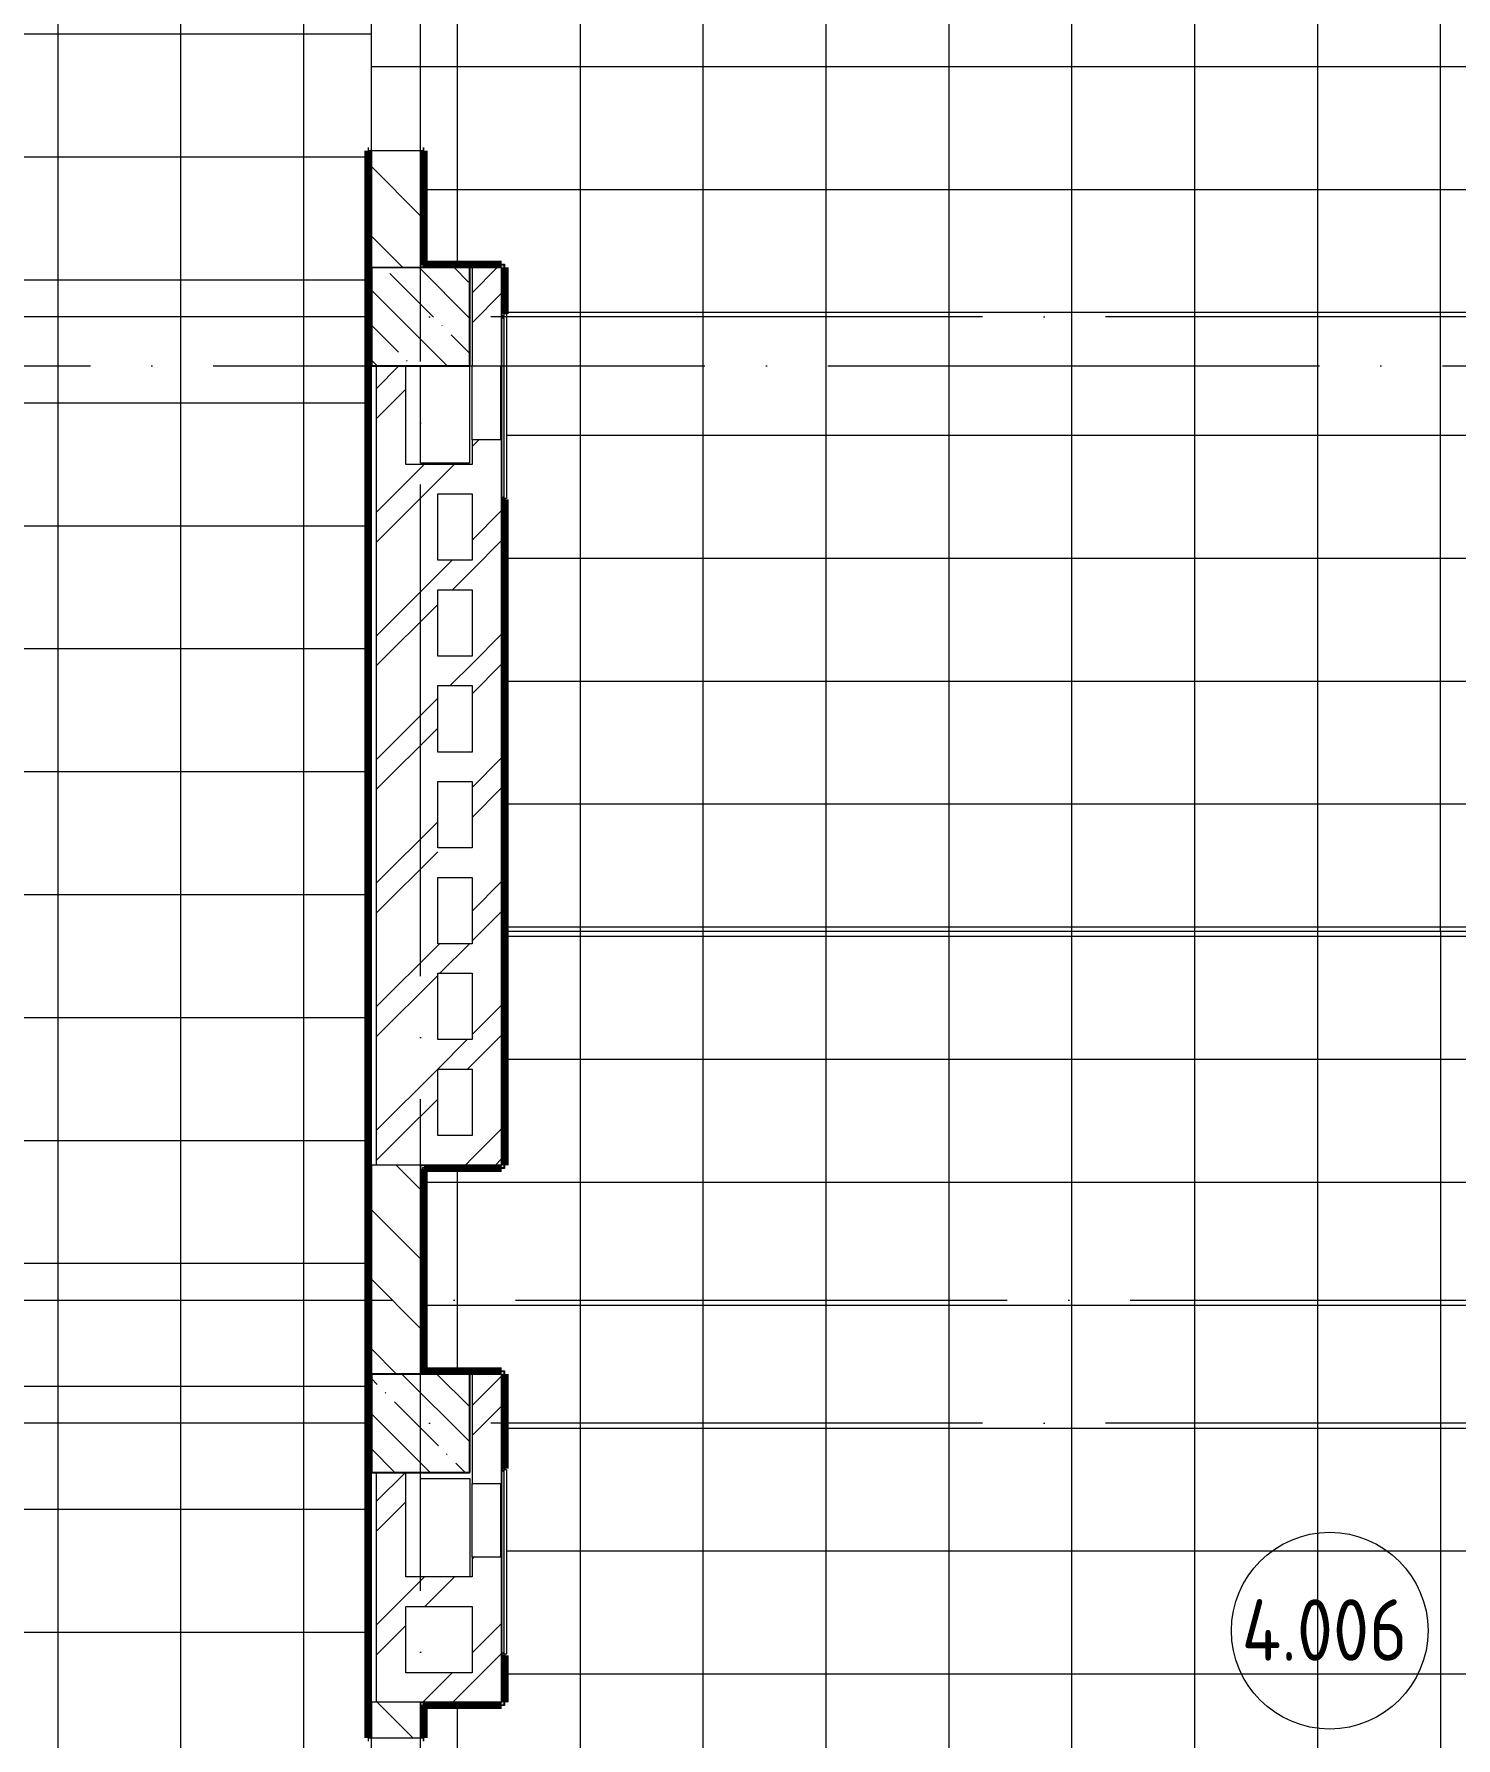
# Model space of a CAD drawing. Header units: millimetres. Extents: x 97 to 61947, y -4357 to 61202.
# Drawn here: x 50588 to 56373, y 20845 to 27775 of the extents above; entities that cross this region are included whole.
import ezdxf

# ---------------------------------------------------------------- set-up
doc = ezdxf.new("R2010")
doc.units = ezdxf.units.MM
doc.linetypes.add('ADSK_Линия сетки', pattern=[2500, 2000, -250, 0, -250])
for name, color, linetype, lineweight in [('A-AREA-____-IDEN', 2, 'Continuous', 20), ('A-FLOR-____-OTLN', 192, 'Continuous', 9), ('A-FLOR-____-PATT', 8, 'Continuous', 9), ('A-GENM-____-MCUT', 13, 'Continuous', 9), ('A-GENM-____-OTLN', 13, 'Continuous', 9), ('A-WALL-____-MCUT', 113, 'Continuous', 9), ('A-WALL-____-PATT', 111, 'Continuous', 9), ('I-WALL-____-OTLN', 2, 'Continuous', 9), ('S-COLS-____-MCUT', 52, 'Continuous', 9), ('S-COLS-____-OTLN', 52, 'Continuous', 9), ('S-GRID-____-OTLN', 1, 'Continuous', 9)]:
    doc.layers.add(name, color=color, linetype=linetype, lineweight=lineweight)
doc.styles.add('GOST Common', font='GOST_Common.ttf', dxfattribs={"width": 0.9, "height": 250})
pattern_1 = [(45, (0, 0), (-251.4472, 251.4472), []), (45, (0, 381), (-251.4472, 251.4472), [])]
pattern_2 = [(135, (0, 0), (-141.42136, -141.42136), [])]

# ---------------------------------------------------------------- blocks, each defined once
blk = doc.blocks.new('BSC_Колонна _Прямоугольная - 400x400-V21-О_АИ_ПП_12_600_Целиком')
at = {"layer": 'S-COLS-____-OTLN', "lineweight": 5}
h = blk.add_hatch(dxfattribs=at)
h.set_pattern_fill('FP_23', color=256, style=0, pattern_type=2)
h.set_pattern_definition([(135, (-145249.98, -22125), (-142.5612, -142.5612), []), (135, (-145107.42, -22125), (-142.5612, -142.5612), [252.016, -50.403, 3.353, -47.05])])
h.paths.add_polyline_path([(-200, -200), (200, -200), (200, 200), (-200, 200)])
at = {"layer": 'S-COLS-____-MCUT', "color": 130, "lineweight": 25}
for p, q in [((200, 200), (-200, 200)), ((-200, 200), (-200, -200)), ((200, -200), (200, 200)), ((-200, -200), (200, -200))]:
    blk.add_line(p, q, dxfattribs=at)
blk = doc.blocks.new('ASML_АР_Отделка Люка - ВО Отделка люков_Грунтовка 0_Шпатлевка 0_Окраска 0_0-42467640-О_АИ_ПП_12_600_Целиком')
at = {"layer": 'A-GENM-____-MCUT', "color": 130, "lineweight": 25}
for p, q in [((150, 3), (-150, 3)), ((-150, 3), (-150, 0)), ((150, 0), (150, 3)), ((-150, 0), (150, 0))]:
    blk.add_line(p, q, dxfattribs=at)
blk = doc.blocks.new('0083_СОШ675_АР_R22_rvt-1-О_АИ_ПП_12_600_Целиком')
at = {"layer": 'A-WALL-____-PATT', "lineweight": 5}
h = blk.add_hatch(dxfattribs=at)
h.set_pattern_fill('FP_8', color=50, style=0, pattern_type=2)
h.set_pattern_definition(pattern_2)
h.paths.add_polyline_path([(145050, 26825), (145249.8, 26825), (145249.8, 27300), (145050, 27300)])
h.paths.add_polyline_path([(145249.8, 29800), (145249.8, 30925), (145050, 30925), (145050, 29800)])
h = blk.add_hatch(dxfattribs=at)
h.set_pattern_fill('FP_10', color=50, style=0, pattern_type=2)
h.set_pattern_definition(pattern_1)
h.paths.add_polyline_path([(145580, 23175), (145580, 26125), (145460, 26125), (145460, 23175)])
h.paths.add_polyline_path([(145460, 26425), (145580, 26425), (145580, 26825), (145460, 26825), (145460, 26557.2)])
h = blk.add_hatch(dxfattribs=at)
h.set_pattern_fill('FP_10', color=50, style=0, pattern_type=2)
h.set_pattern_definition(pattern_1)
h.paths.add_polyline_path([(145189.8, 26025), (145189.8, 26425), (145069.8, 26425), (145069.8, 26025)])
h = blk.add_hatch(dxfattribs=at)
h.set_pattern_fill('FP_10', color=50, style=0, pattern_type=2)
h.set_pattern_definition(pattern_1)
h.paths.add_polyline_path([(145069.8, 23295), (145319.8, 23295), (145319.8, 26025), (145069.8, 26025), (145069.8, 23744.8)])
h = blk.add_hatch(dxfattribs=at)
h.set_pattern_fill('FP_10', color=50, style=0, pattern_type=2)
h.set_pattern_definition(pattern_1)
h.paths.add_polyline_path([(145319.8, 25905), (145460, 25905), (145460, 26025), (145319.8, 26025)])
h = blk.add_hatch(dxfattribs=at)
h.set_pattern_fill('FP_10', color=50, style=0, pattern_type=2)
h.set_pattern_definition(pattern_1)
h.paths.add_polyline_path([(145460, 25515), (145460, 25635), (145319.8, 25635), (145319.8, 25515), (145349.1, 25515)])
h = blk.add_hatch(dxfattribs=at)
h.set_pattern_fill('FP_10', color=50, style=0, pattern_type=2)
h.set_pattern_definition(pattern_1)
h.paths.add_polyline_path([(145319.8, 25125), (145460, 25125), (145460, 25245), (145319.8, 25245)])
h = blk.add_hatch(dxfattribs=at)
h.set_pattern_fill('FP_10', color=50, style=0, pattern_type=2)
h.set_pattern_definition(pattern_1)
h.paths.add_polyline_path([(145319.8, 24735), (145460, 24735), (145460, 24855), (145319.8, 24855)])
h = blk.add_hatch(dxfattribs=at)
h.set_pattern_fill('FP_10', color=50, style=0, pattern_type=2)
h.set_pattern_definition(pattern_1)
h.paths.add_polyline_path([(145319.8, 23955), (145460, 23955), (145460, 24075), (145319.8, 24075)])
h = blk.add_hatch(dxfattribs=at)
h.set_pattern_fill('FP_10', color=50, style=0, pattern_type=2)
h.set_pattern_definition(pattern_1)
h.paths.add_polyline_path([(145319.8, 23565), (145460, 23565), (145460, 23685), (145319.8, 23685)])
h = blk.add_hatch(dxfattribs=at)
h.set_pattern_fill('FP_10', color=50, style=0, pattern_type=2)
h.set_pattern_definition(pattern_1)
h.paths.add_polyline_path([(145460, 23175), (145460, 23295), (145069.8, 23295), (145069.8, 23175), (145349.1, 23175)])
h = blk.add_hatch(dxfattribs=at)
h.set_pattern_fill('FP_8', color=50, style=0, pattern_type=2)
h.set_pattern_definition(pattern_2)
h.paths.add_polyline_path([(145250, 22325), (145250, 23175), (145050, 23175), (145050, 22325)])
h = blk.add_hatch(dxfattribs=at)
h.set_pattern_fill('FP_10', color=50, style=0, pattern_type=2)
h.set_pattern_definition(pattern_1)
h.paths.add_polyline_path([(145580, 21110), (145580, 21580), (145460, 21580), (145460, 21110)])
h.paths.add_polyline_path([(145577, 21880), (145580, 21880), (145580, 22325), (145460, 22325), (145460, 21880)])
h = blk.add_hatch(dxfattribs=at)
h.set_pattern_fill('FP_10', color=50, style=0, pattern_type=2)
h.set_pattern_definition(pattern_1)
h.paths.add_polyline_path([(145070, 21110), (145190, 21110), (145190, 21925), (145070, 21925), (145070, 21869.9)])
h = blk.add_hatch(dxfattribs=at)
h.set_pattern_fill('FP_10', color=50, style=0, pattern_type=2)
h.set_pattern_definition(pattern_1)
h.paths.add_polyline_path([(145190, 21380), (145460, 21380), (145460, 21500), (145190, 21500)])
h = blk.add_hatch(dxfattribs=at)
h.set_pattern_fill('FP_10', color=50, style=0, pattern_type=2)
h.set_pattern_definition(pattern_1)
h.paths.add_polyline_path([(145349.1, 20990), (145580, 20990), (145580, 21110), (145070, 21110), (145070, 20990), (145250, 20990)])
h = blk.add_hatch(dxfattribs=at)
h.set_pattern_fill('FP_8', color=50, style=0, pattern_type=2)
h.set_pattern_definition(pattern_2)
h.paths.add_polyline_path([(145250, 17825), (145250, 18345), (145050, 18345), (145050, 17825)])
h.paths.add_polyline_path([(145250, 20845), (145250, 20990), (145050, 20990), (145050, 20845)])
at = {"layer": 'S-COLS-____-OTLN', "lineweight": 5}
h = blk.add_hatch(dxfattribs=at)
h.set_pattern_fill('FP_7', color=256, style=0, pattern_type=2)
h.set_pattern_definition([(135, (0, 0), (-142.5612, -142.5612), []), (135, (142.56, 0), (-142.5612, -142.5612), [252.016, -50.403, 3.353, -47.05])])
h.paths.add_polyline_path([(145050, 26425), (145450, 26425), (145450, 26825), (145050, 26825), (145050, 26557.2)])
at = {"layer": 'A-FLOR-____-OTLN', "color": 250}
for p, q in [((145249.8, 26030), (145249.8, 26425)), ((145449.8, 26425), (145449.8, 26030)), ((145449.8, 26030), (145249.8, 26030)), ((145320, 25635), (145320, 25905)), ((145320, 25245), (145320, 25515)), ((145320, 24855), (145320, 25125)), ((145320, 24465), (145320, 24735)), ((145320, 24075), (145320, 24345)), ((145320, 23685), (145320, 23955)), ((145320, 23295), (145320, 23565)), ((145250, 21500), (145250, 21900)), ((145250, 21900), (145450, 21900)), ((145450, 21900), (145450, 21500))]:
    blk.add_line(p, q, dxfattribs=at)
at = {"layer": 'A-WALL-____-MCUT', "color": 90, "lineweight": 13}
for p, q in [((145249.8, 27300), (145050, 27300)), ((145050, 27300), (145050, 26825)), ((145249.8, 26825), (145249.8, 27300)), ((145460, 26825), (145460, 26425)), ((145580, 26825), (145460, 26825)), ((145580, 26425), (145580, 26825)), ((145069.8, 26425), (145069.8, 26025)), ((145189.8, 26425), (145069.8, 26425)), ((145189.8, 26025), (145189.8, 26425)), ((145460, 26425), (145577, 26425)), ((145460, 26125), (145460, 26025)), ((145577, 26125), (145460, 26125)), ((145580, 23175), (145580, 26125)), ((145069.8, 26025), (145069.8, 23295)), ((145319.8, 26025), (145189.8, 26025)), ((145460, 26025), (145319.8, 26025)), ((145319.8, 25905), (145460, 25905)), ((145319.8, 25635), (145319.8, 25905)), ((145460, 25905), (145460, 25635)), ((145460, 25635), (145319.8, 25635)), ((145319.8, 25515), (145460, 25515)), ((145319.8, 25245), (145319.8, 25515)), ((145460, 25515), (145460, 25245)), ((145460, 25245), (145319.8, 25245)), ((145319.8, 25125), (145460, 25125)), ((145319.8, 24855), (145319.8, 25125)), ((145460, 25125), (145460, 24855)), ((145460, 24855), (145319.8, 24855)), ((145319.8, 24735), (145460, 24735)), ((145319.8, 24465), (145319.8, 24735)), ((145460, 24735), (145460, 24465)), ((145460, 24465), (145319.8, 24465)), ((145319.8, 24345), (145460, 24345)), ((145319.8, 24075), (145319.8, 24345)), ((145460, 24345), (145460, 24075)), ((145460, 24075), (145319.8, 24075)), ((145319.8, 23955), (145460, 23955)), ((145319.8, 23685), (145319.8, 23955)), ((145460, 23955), (145460, 23685)), ((145460, 23685), (145319.8, 23685)), ((145319.8, 23565), (145460, 23565)), ((145319.8, 23295), (145319.8, 23565)), ((145460, 23565), (145460, 23295)), ((145069.8, 23295), (145069.8, 23175)), ((145460, 23295), (145319.8, 23295)), ((145050, 23175), (145050, 22325)), ((145069.8, 23175), (145050, 23175)), ((145250, 23175), (145460, 23175)), ((145250, 22325), (145250, 23175)), ((145460, 23175), (145580, 23175)), ((145460, 22325), (145460, 21880)), ((145580, 22325), (145460, 22325)), ((145580, 21880), (145580, 22325)), ((145070, 21925), (145070, 21110)), ((145190, 21500), (145190, 21925)), ((145460, 21880), (145577, 21880)), ((145460, 21580), (145460, 21500)), ((145577, 21580), (145460, 21580)), ((145580, 21110), (145580, 21580)), ((145460, 21500), (145190, 21500)), ((145190, 21110), (145190, 21380)), ((145190, 21380), (145460, 21380)), ((145460, 21380), (145460, 21110)), ((145070, 21110), (145070, 20990)), ((145460, 21110), (145190, 21110)), ((145580, 20990), (145580, 21110)), ((145050, 20990), (145050, 20845)), ((145070, 20990), (145050, 20990)), ((145250, 20990), (145580, 20990)), ((145250, 20845), (145250, 20990)), ((145050, 20845), (145250, 20845))]:
    blk.add_line(p, q, dxfattribs=at)
at = {"layer": 'A-WALL-____-MCUT', "color": 50, "lineweight": 5}
for p, q in [((145050, 26825), (145249.8, 26825)), ((145250, 23175), (145069.8, 23175)), ((145250, 20990), (145070, 20990))]:
    blk.add_line(p, q, dxfattribs=at)
at = {"layer": 'I-WALL-____-OTLN', "color": 250}
for p, q in [((145460, 26125), (145460, 26425)), ((145460, 21580), (145460, 21880))]:
    blk.add_line(p, q, dxfattribs=at)
at = {"layer": 'S-COLS-____-MCUT', "color": 130, "lineweight": 25}
for p, q in [((145050, 26825), (145050, 26425)), ((145450, 26825), (145249.8, 26825)), ((145450, 26425), (145450, 26825)), ((145050, 26425), (145450, 26425))]:
    blk.add_line(p, q, dxfattribs=at)
at = {"layer": 'S-COLS-____-OTLN', "color": 250}
blk.add_line((145249.8, 26825), (145050, 26825), dxfattribs=at)
at = {"layer": 'A-GENM-____-OTLN', "color": 250, "lineweight": 9, "rotation": 270}
for p in [(145577, 26275), (145577, 21730)]:
    blk.add_blockref('ASML_АР_Отделка Люка - ВО Отделка люков_Грунтовка 0_Шпатлевка 0_Окраска 0_0-42467640-О_АИ_ПП_12_600_Целиком', p, dxfattribs=at)
at = {"layer": 'S-COLS-____-OTLN', "color": 250, "lineweight": 9}
blk.add_blockref('BSC_Колонна _Прямоугольная - 400x400-V21-О_АИ_ПП_12_600_Целиком', (145250, 22125), dxfattribs=at)
blk = doc.blocks.new('BSC_Колонна _Прямоугольная - ПР-1_Профиль торцевой для плитки-V38-О_АИ_ПП_12_600_Целиком')
at = {"layer": 'S-COLS-____-MCUT'}
for p, q in [((0, 5), (-5, 5)), ((-5, 5), (-5, -5)), ((-5, -5), (0, -5))]:
    blk.add_line(p, q, dxfattribs=at)
blk = doc.blocks.new('BSC_Колонна _Прямоугольная - ПР-1_Профиль торцевой для плитки-V35-О_АИ_ПП_12_600_Целиком')
at = {"layer": 'S-COLS-____-MCUT'}
for p, q in [((0, 5), (-5, 5)), ((-5, 5), (-5, -5)), ((-5, -5), (5, -5)), ((5, -5), (5, 0))]:
    blk.add_line(p, q, dxfattribs=at)
blk = doc.blocks.new('BSC_Колонна _Прямоугольная - ПР-1_Профиль торцевой для плитки-V39-О_АИ_ПП_12_600_Целиком')
at = {"layer": 'S-COLS-____-MCUT'}
for p, q in [((5, 5), (-5, 5)), ((-5, 5), (-5, -5)), ((5, 0), (5, 5)), ((-5, -5), (0, -5))]:
    blk.add_line(p, q, dxfattribs=at)
blk = doc.blocks.new('ADSK_Марка_Помещение_ОдноЗначение - Номер-159740-О_АИ_ПП_12_600_Целиком')
at = {"layer": 'A-AREA-____-IDEN'}
blk.add_circle((0, 0), 4, dxfattribs=at)

msp = doc.modelspace()

# ---------------------------------------------------------------- hatches: boundary and pattern name
at = {"layer": 'A-FLOR-____-PATT'}
h = msp.add_hatch(dxfattribs=at)
h.set_pattern_fill('FP_46', color=256, style=0, pattern_type=2)
h.set_pattern_definition([(270, (50685.3, 19775), (500, 3e-14), []), (0, (50685.3, 19775), (0, 500), [])])
h.paths.add_polyline_path([(51419.818278, 40.000586), (51945.296357, 40.000586), (51945.296357, 774.999414), (51960.296357, 774.999414), (51960.296357, 3274.999414), (51945.296357, 3274.999414), (51945.296357, 10125), (51960.318278, 10125), (51960.296357, 12625), (51945.296357, 12625), (51945.296357, 14045.003957), (51960.318278, 14045.003957), (51960.296357, 15295.003957), (51945.296357, 15295.003957), (51945.296357, 18345), (51960.296357, 18345), (51960.296357, 20845), (51945.296357, 20845), (51945.296357, 27299.999), (51960.318278, 27299.999), (51960.296357, 29799.999), (51945.296357, 29799.999), (51945.296357, 36649.999), (51960.318278, 36649.999), (51960.296357, 39149.999), (51945.296357, 39149.999), (51945.296357, 42275.000586), (51960.296357, 42275.000586), (51960.296357, 44775.000586), (51945.296357, 44775.000586), (51945.296357, 45324.96901), (47375.318278, 45324.96901), (47374.265322, 39459.99902), (47360.318278, 39459.99902), (47360.318278, 38359.99902), (47375.318278, 38359.99902), (47374.265322, 37555.151496), (47370.318278, 37555.151496), (47370.318278, 37545.151496), (47360.318278, 37545.151496), (47360.318278, 37540.151496), (46137.818278, 37540.151496), (46137.818278, 37535.151496), (45622.818278, 37535.151496), (45622.818278, 37540.151496), (43625.318278, 37540.151496), (43625.318278, 33539.968424), (47360.318278, 33539.968424), (47360.318278, 33534.968424), (47370.318278, 33534.968424), (47370.318278, 33524.968424), (47375.318278, 33524.968424), (47374.265322, 31944.999575), (47160.318278, 31944.53929), (47160.318278, 30445.000161), (47375.318278, 30444.201247), (47374.265322, 28125.000984), (47370.318278, 28125.000984), (47370.318278, 28115.000984), (47360.318278, 28115.000984), (47360.318278, 28110.000984), (43625.296357, 28110.000984), (43625.296357, 25260.167367), (47360.318278, 25260.167367), (47360.318278, 25255.167367), (47370.318278, 25255.167367), (47370.318278, 25245.167367), (47375.318278, 25244.44943), (47374.265322, 24992.999575), (47360.318278, 24992.999575), (47360.318278, 23892.999575), (47375.318278, 23892.999575), (47374.265322, 23254.166194), (47360.318278, 23254.166194), (47360.318278, 23179.166781), (47160.318278, 23179.166781), (47160.318278, 22254.166781), (47360.318278, 22254.166781), (47360.318278, 22154.166194), (47375.318278, 22154.166194), (47374.265322, 20894.999393), (47360.318278, 20894.999393), (47360.318278, 19794.999393), (47375.318278, 19794.999393), (47374.265322, 18423.996862), (47360.318278, 18423.996862), (47360.318278, 17323.996862), (47375.318278, 17323.996862), (47375.318278, 13483.56847), (47380.318278, 13483.56847), (47380.318278, 12968.56847), (47375.318278, 12968.56847), (47374.265322, 12800.000586), (47370.318278, 12799.736832), (47370.318278, 12790.000586), (47360.318278, 12790.000586), (47360.318278, 12785.000586), (43625.318278, 12785.000586), (43625.318278, 10440.001172), (47360.318278, 10440.001172), (47360.318278, 10435.001172), (47370.318278, 10435.001172), (47370.318278, 10425.001172), (47375.318278, 10425.001172), (47374.265322, 8649.999414), (47360.318278, 8649.999414), (47360.318278, 8749.999414), (47160.318278, 8749.999414), (47160.318278, 7110), (47375.318278, 7109.999414), (47375.318278, 40.000586), (49545.451646, 40.000586)])
h.paths.add_polyline_path([(51960.296357, 4325), (51960.318278, 4325), (51960.296357, 4995.779567)])
h.paths.add_polyline_path([(51960.296357, 15334.992672), (51960.318278, 15334.992672), (51960.296357, 16245.202325)])
h.paths.add_polyline_path([(51960.296357, 22325), (51960.318278, 22325), (51960.296357, 22807.3656)])
h = msp.add_hatch(dxfattribs=at)
h.set_pattern_fill('FP_40', color=256, style=0, pattern_type=2)
h.set_pattern_definition([(0, (55810.2, 27643.2), (0, 500), []), (90, (55810.2, 27643.2), (-500, 3e-14), [])])
h.paths.add_polyline_path([(59460.318278, 24125), (59645.274435, 24125), (59645.274435, 26410.000586), (59460.318278, 26410.000586), (59460.318278, 26415.000586), (59450.318278, 26415.000586), (59450.318278, 26425), (59445.318278, 26425), (59445.318278, 26825.004543), (59450.318278, 26825.007765), (59450.318278, 26840.000586), (59645.318278, 26840.000586), (59645.318278, 27125.000586), (59560.296357, 27125.000586), (59560.296357, 27325.000586), (59645.318278, 27325.000586), (59645.318278, 30910.000586), (59460.296357, 30910.000586), (59460.296357, 30915.000586), (59450.296357, 30915.000586), (59450.296357, 30925), (59445.296357, 30925.509278), (59445.296357, 31161.377924), (52505.131112, 31160.869818), (52505.131112, 30925.000586), (52500.131112, 30925.000586), (52500.131112, 30915.000586), (52490.131112, 30915.000586), (52490.131112, 30910.000586), (52175.318278, 30910.000586), (52175.318278, 29799.999), (52160.318278, 29799.999), (52160.131112, 29795), (51960.131112, 29795), (51960.531032, 27299.999), (52160.131112, 27299.999), (52160.318278, 27299.999), (52175.318278, 27299.999), (52175.318278, 26840.000586), (52490.318278, 26840.000586), (52490.318278, 26835.000586), (52500.318278, 26835.000586), (52500.318278, 26825.000586), (52505.318278, 26825), (52505.318278, 26636.596853), (52510.318278, 26636.596853), (52510.318278, 25886.596853), (52505.318278, 25886.596853), (52505.318278, 24125), (58230.196939, 24125)])
h.paths.add_polyline_path([(59660.274435, 24125), (59660.296357, 24125), (59660.274435, 24824.999414)])
h.paths.add_polyline_path([(52490.296357, 24125), (52490.318278, 24125.007226), (52490.296357, 24345.000586)])
h = msp.add_hatch(dxfattribs=at)
h.set_pattern_fill('FP_39', color=256, style=0, pattern_type=2)
h.set_pattern_definition([(0, (55810.3, 20105), (0, 500), []), (90, (55810.3, 20105), (-500, 3e-14), [])])
h.paths.add_polyline_path([(52935.318278, 16085.000586), (53885.318278, 16085.000586), (53885.318278, 16285.000586), (54065.297357, 16285.004543), (54065.297357, 16300.004543), (59645.296357, 16300.004543), (59645.296357, 17409.996629), (59460.296357, 17409.996629), (59460.296357, 17414.996629), (59450.296357, 17414.996629), (59450.296357, 17424.996629), (59445.296357, 17425), (59445.296357, 17825.012457), (59450.296357, 17825.012457), (59450.319278, 18550), (59645.274435, 18550), (59645.274435, 21909.996629), (59460.296357, 21909.996629), (59460.296357, 21914.996629), (59450.296357, 21914.996629), (59450.296357, 21924.996629), (59445.296357, 21925), (59445.296357, 22325.012457), (59450.296357, 22325.012457), (59450.319278, 23000.003957), (59645.274435, 23000.003957), (59645.274435, 24125), (52505.318278, 24125), (52505.318278, 23175.001172), (52500.318278, 23174.645026), (52500.318278, 23165.001172), (52490.318278, 23165.001172), (52490.296357, 23160.001172), (52175.10919, 23160.001172), (52175.10919, 22325.000586), (52180.10919, 22325.000586), (52180.10919, 22340.000586), (52490.274435, 22340.000586), (52490.296357, 22335.000586), (52500.274435, 22335.000586), (52500.274435, 22325.000586), (52505.274435, 22324.135645), (52505.274435, 21935.47781), (52510.274435, 21935.47781), (52510.274435, 21185.47781), (52505.274435, 21185.47781), (52505.274435, 20990), (52500.274435, 20990), (52500.274435, 20980.000586), (52490.274435, 20980.000586), (52490.274435, 20975.000586), (52175.274435, 20975.000586), (52175.274435, 20845), (51960.296357, 20845), (51960.318278, 18345.000586), (52175.274435, 18345), (52175.274435, 17840.000586), (52490.296357, 17840.000586), (52490.296357, 17835.000586), (52500.296357, 17835.000586), (52500.296357, 17825.000586), (52505.296357, 17825), (52505.296357, 16300.004543), (52755.318278, 16300.004543), (52755.318278, 16285.004543), (52935.318278, 16285.000586), (52935.318278, 16245.202325)])
h.paths.add_polyline_path([(59660.296064, 17825.000586), (59660.296357, 17835.012457), (59660.274435, 17825.012457), (59660.286306, 17825.000586)])
h.paths.add_polyline_path([(59525.319278, 17840.012457), (59645.274435, 17840.012457), (59645.274435, 18125.000586), (59525.319278, 18125.000586), (59525.319278, 18094.954157)])
h.paths.add_polyline_path([(59660.274435, 18550), (59660.296357, 18550), (59660.274435, 18588.832066)])
h.paths.add_polyline_path([(59650.274435, 22325.000586), (59660.296357, 22325.012457), (59660.274435, 22325.012457), (59645.274435, 22325.000586)])
h.paths.add_polyline_path([(59525.319278, 22340.012457), (59645.274435, 22340.012457), (59645.274435, 22575.000586), (59525.319278, 22574.95999)])
h.paths.add_polyline_path([(59660.274435, 23000.003957), (59660.296357, 23000.003957), (59660.274435, 23124.999414)])
at = {"layer": 'A-WALL-____-PATT'}
h = msp.add_hatch(color=7, dxfattribs=at)
h.paths.add_polyline_path([(51960.296357, 26724.296143), (51960.296357, 27299.999), (51950.296357, 27299.999), (51950.296357, 26724.296143)])
h.paths.add_polyline_path([(51960.296357, 29799.999), (51960.296357, 36649.999), (51950.296357, 36649.999), (51950.296357, 29799.999)])
h.paths.add_polyline_path([(51960.296357, 39149.999), (51960.296357, 42275.000586), (51950.296357, 42275.000586), (51950.296357, 39149.999)])
h.paths.add_polyline_path([(51960.296357, 44775.000586), (51960.296357, 45324.96901), (51950.296357, 45324.96901), (51950.296357, 44775.000586)])
h = msp.add_hatch(color=7, dxfattribs=at)
h.paths.add_polyline_path([(52170.318278, 26825.000586), (52170.318278, 27299.999), (52160.318278, 27299.999), (52160.318278, 26825.000586)])
h.paths.add_polyline_path([(52170.318278, 29799.999), (52170.318278, 30925), (52160.318865, 30925), (52160.318278, 29799.999)])
for points in [[(52490.318278, 26825.000586), (52490.318278, 26835.000586), (52170.318278, 26835.000586), (52170.318278, 26825.000586)], [(52500.318278, 23165.001172), (52500.318278, 25881.596853), (52495.318278, 25881.596853), (52495.318278, 25891.596853), (52500.318278, 25891.596853), (52499.731173, 26620.11992), (52495.318278, 26620.11992), (52495.318278, 26630.11992), (52500.318278, 26630.11992), (52500.318278, 26835.000586), (52490.318278, 26835.000586), (52490.318278, 23165.001172)], [(52160.10919, 22325.000586), (52170.10919, 22325.000586), (52170.10919, 23175.001172), (52160.10919, 23175.001172), (52160.10919, 22807.3656)], [(52490.318278, 23165.001172), (52490.318278, 23175.001172), (52170.10919, 23175.001172), (52170.10919, 23165.001172), (52259.43455, 23165.001172)], [(52180.10919, 22325.000586), (52490.274435, 22325.000586), (52490.274435, 22335.000586), (52180.10919, 22335.000586)], [(52495.274435, 20990.000586), (52500.274435, 20990.000586), (52500.274435, 21180.47781), (52495.274435, 21180.47781), (52495.274435, 21190.47781), (52500.274435, 21190.47781), (52500.274435, 21930.47781), (52495.274435, 21930.47781), (52495.274435, 21940.47781), (52500.274435, 21940.47781), (52500.274435, 22335.000586), (52490.274435, 22335.000586), (52490.274435, 20990.000586)], [(52170.274435, 20980.000586), (52500.274435, 20980.000586), (52500.274435, 20990.000586), (52170.274435, 20990.000586)]]:
    msp.add_hatch(color=7, dxfattribs=at).paths.add_polyline_path(points)
h = msp.add_hatch(color=7, dxfattribs=at)
h.paths.add_polyline_path([(51960.296357, 12800.000586), (51960.296357, 14045.003957), (51950.296357, 14045.003957), (51950.296357, 12800.000586)])
h.paths.add_polyline_path([(51960.296357, 15295.003957), (51960.296357, 18345), (51950.296357, 18345), (51950.296357, 15295.003957)])
h.paths.add_polyline_path([(51960.296357, 20845), (51960.296357, 26724.296143), (51950.296357, 26724.296143), (51950.296357, 20845)])
h = msp.add_hatch(color=7, dxfattribs=at)
h.paths.add_polyline_path([(52170.274435, 17835.000586), (52170.274435, 18345), (52160.274435, 18345), (52160.274435, 17835.000586)])
h.paths.add_polyline_path([(52160.274435, 20845), (52170.274435, 20845), (52170.274435, 20990.000586), (52160.274435, 20990.000586), (52160.274435, 20932.461807)])

# ---------------------------------------------------------------- linework, layer by layer
at = {"layer": 'A-FLOR-____-OTLN'}
for p, q in [((51960.318278, 27299.999), (51960.318278, 29799.999)), ((51960.131112, 29795), (51960.131112, 27299.999)), ((59645.274435, 24125), (52505.318278, 24125)), ((51960.318278, 18345), (51960.318278, 20845))]:
    msp.add_line(p, q, dxfattribs=at)
at = {"layer": 'A-WALL-____-MCUT', "color": 7}
for p, q in [((51950.296357, 27299.999), (51950.296357, 20845)), ((51960.296357, 27299.999), (51950.296357, 27299.999)), ((51960.296357, 22325), (51960.296357, 27299.999)), ((52170.318278, 27299.999), (52160.318278, 27299.999)), ((52160.318278, 27299.999), (52160.318278, 26825.000586)), ((52170.318278, 26835.000586), (52170.318278, 27299.999)), ((52160.318278, 26825.000586), (52490.318278, 26825.000586)), ((52500.318278, 26835.000586), (52170.318278, 26835.000586)), ((52490.318278, 26825.000586), (52490.318278, 26425.000586)), ((52500.318278, 26636.596853), (52500.318278, 26835.000586)), ((52490.318278, 26125.000586), (52490.318278, 23175.001172)), ((52500.318278, 23165.001172), (52500.318278, 25881.596853)), ((52490.318278, 23175.001172), (52160.10919, 23175.001172)), ((52160.10919, 23175.001172), (52160.10919, 22325.000586)), ((52170.10919, 23165.001172), (52500.318278, 23165.001172)), ((52170.10919, 22325.000586), (52170.10919, 23165.001172)), ((52500.274435, 22335.000586), (52180.10919, 22335.000586)), ((52180.10919, 22335.000586), (52180.10919, 22325.000586)), ((52360.296357, 22325.000586), (52490.274435, 22325.000586)), ((52490.274435, 22325.000586), (52490.274435, 21880)), ((52500.274435, 21940.47781), (52500.274435, 22335.000586)), ((51960.296357, 20845), (51960.296357, 21925)), ((52490.274435, 21580), (52490.274435, 20990.000586)), ((52500.274435, 20980.000586), (52500.274435, 21180.47781)), ((52160.274435, 20990.000586), (52160.274435, 20845)), ((52490.274435, 20990.000586), (52160.274435, 20990.000586)), ((52170.274435, 20845), (52170.274435, 20980.000586)), ((52170.274435, 20980.000586), (52500.274435, 20980.000586)), ((51950.296357, 20845), (51960.296357, 20845)), ((52160.274435, 20845), (52170.274435, 20845))]:
    msp.add_line(p, q, dxfattribs=at)
at = {"layer": 'I-WALL-____-OTLN', "color": 5, "lineweight": 90}
for p, q in [((51945.296357, 20845), (51945.296357, 27299.999)), ((51950.296357, 27299.999), (51945.296357, 27299.999)), ((52175.318278, 27299.999), (52170.318278, 27299.999)), ((52175.318278, 27299.999), (52175.318278, 26835.000586)), ((52170.210751, 26840.000586), (52490.318278, 26840.000586)), ((52490.318278, 26835.000586), (52490.318278, 26840.000586)), ((52505.318278, 26825.000586), (52500.290956, 26825.000586)), ((52505.318278, 26825.000586), (52505.318278, 26636.596853)), ((51950.296357, 26724.296143), (51945.296357, 26724.296143)), ((52505.318278, 25881.596853), (52505.318278, 23175.001172)), ((52490.318278, 23160.001172), (52175.10919, 23160.001172)), ((52175.10919, 23160.001172), (52175.10919, 22325.000586)), ((52490.318278, 23160.001172), (52490.318278, 23165.001172)), ((52500.318278, 23175.001172), (52505.318278, 23175.001172)), ((52180.10919, 22340.000586), (52490.274435, 22340.000586)), ((52180.10919, 22335.000586), (52180.10919, 22340.000586)), ((52490.274435, 22335.000586), (52490.274435, 22340.000586)), ((52505.274435, 22325.000586), (52500.274435, 22325.000586)), ((52505.274435, 22325.000586), (52505.274435, 21940.47781)), ((52505.274435, 21180.47781), (52505.274435, 20990.000586)), ((52490.274435, 20975.000586), (52170.274435, 20975.000586)), ((52175.274435, 20980.000586), (52175.274435, 20845)), ((52490.274435, 20975.000586), (52490.274435, 20980.000586)), ((52500.274435, 20990.000586), (52505.274435, 20990.000586)), ((51945.296357, 20845), (51950.296357, 20845)), ((52170.274435, 20845), (52175.274435, 20845))]:
    msp.add_line(p, q, dxfattribs=at)
at = {"layer": 'I-WALL-____-OTLN'}
for p, q in [((52500.318278, 25886.596853), (52500.318278, 26636.596853)), ((52510.318278, 26636.596853), (52500.318278, 26636.596853)), ((52510.318278, 26636.596853), (52510.318278, 25886.596853)), ((52510.318278, 25886.596853), (52500.318278, 25886.596853)), ((52500.274435, 21185.47781), (52500.274435, 21935.47781)), ((52510.274435, 21935.47781), (52500.274435, 21935.47781)), ((52510.274435, 21935.47781), (52510.274435, 21185.47781)), ((52510.274435, 21185.47781), (52500.274435, 21185.47781))]:
    msp.add_line(p, q, dxfattribs=at)
at = {"layer": 'S-GRID-____-OTLN', "linetype": 'ADSK_Линия сетки'}
for p, q in [((52160.319278, -3557.475151), (52160.319278, 61202.00513)), ((61947.220678, 26625.11992), (40046.795213, 26625.11992)), ((41316.795213, 26425.000586), (61947.220678, 26425.000586)), ((40046.795213, 22625.000586), (61947.220678, 22625.000586)), ((61947.220678, 22125.11992), (41316.795213, 22125.11992))]:
    msp.add_line(p, q, dxfattribs=at)

# ---------------------------------------------------------------- block references
at = {"color": 250, "lineweight": 5}
msp.add_blockref('0083_СОШ675_АР_R22_rvt-1-О_АИ_ПП_12_600_Целиком', (-93089.681722, 0), dxfattribs=at)
at = {"layer": 'A-AREA-____-IDEN', "xscale": 99.99999999999993, "yscale": 99.99999999999993, "zscale": 99.99999999999993}
msp.add_blockref('ADSK_Марка_Помещение_ОдноЗначение - Номер-159740-О_АИ_ПП_12_600_Целиком', (55859.090667, 21281.288681), dxfattribs=at)
at = {"layer": 'S-COLS-____-OTLN'}
for name, p in [('BSC_Колонна _Прямоугольная - ПР-1_Профиль торцевой для плитки-V38-О_АИ_ПП_12_600_Целиком', (52500.318278, 26625.11992)), ('BSC_Колонна _Прямоугольная - ПР-1_Профиль торцевой для плитки-V35-О_АИ_ПП_12_600_Целиком', (52500.318278, 25886.596853)), ('BSC_Колонна _Прямоугольная - ПР-1_Профиль торцевой для плитки-V39-О_АИ_ПП_12_600_Целиком', (52500.274435, 21935.47781)), ('BSC_Колонна _Прямоугольная - ПР-1_Профиль торцевой для плитки-V35-О_АИ_ПП_12_600_Целиком', (52500.274435, 21185.47781))]:
    msp.add_blockref(name, p, dxfattribs=at)

# ---------------------------------------------------------------- texts
at = {"layer": 'A-AREA-____-IDEN', "lineweight": 9, "insert": (55500.883409, 21409.013752), "char_height": 250, "width": 880.252875, "attachment_point": 1, "style": 'GOST Common'}
msp.add_mtext('4.006', dxfattribs=at)

doc.saveas('drawing.dxf')
